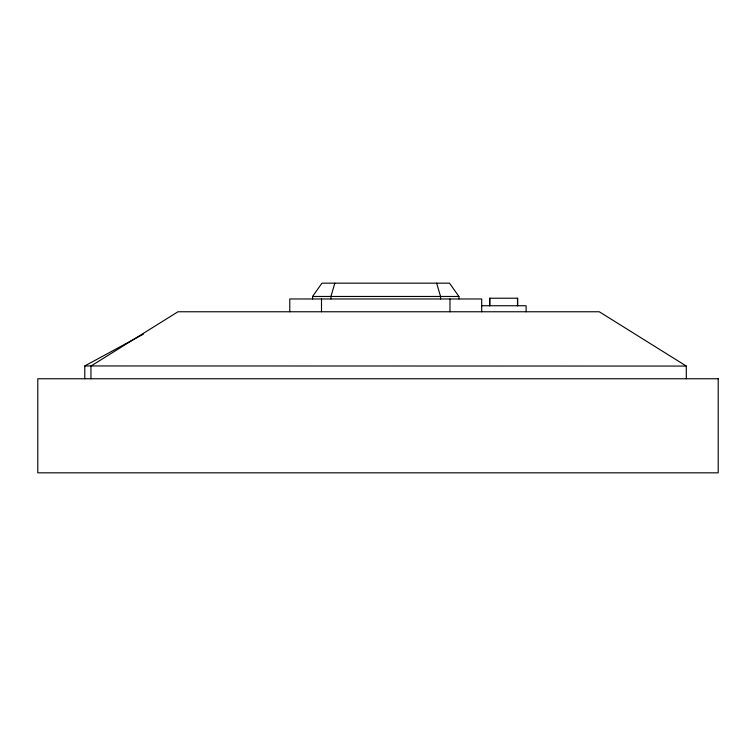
<?xml version="1.0" encoding="UTF-8"?>
<svg xmlns="http://www.w3.org/2000/svg" width="756" height="756" viewBox="0 0 756 756"><rect width="100%" height="100%" fill="white"/><g stroke="black" fill="none" stroke-linecap="round" stroke-linejoin="round"><path stroke-width="1.13" d="M334.832 283.169L330.93 296.465L330.93 298.97M312.559 298.97L312.559 296.465L321.962 283.169L449.518 283.169L458.92 296.465L458.92 298.97M84.785 378.756L84.785 365.951L143.442 334.114M312.559 296.465L458.92 296.465M481.704 305.745L526.11 305.745L526.11 311.765M84.785 365.951L686.297 366.065L686.297 378.756M686.297 366.065L599.262 311.765L177.972 311.765L90.947 366.065L90.947 378.756M436.647 283.169L440.54 296.465L440.54 298.97M517.68 305.745L517.68 298.223L489.642 298.223L489.642 305.745M517.491 298.223L517.491 305.745M489.831 298.223L489.831 305.745M481.704 311.765L481.704 298.97L289.775 298.97L289.775 311.765M449.981 298.97L449.981 311.765M321.498 298.97L321.498 311.765M718.2 378.756L37.8 378.756L37.8 472.831L718.2 472.831L718.2 378.756"/></g></svg>
